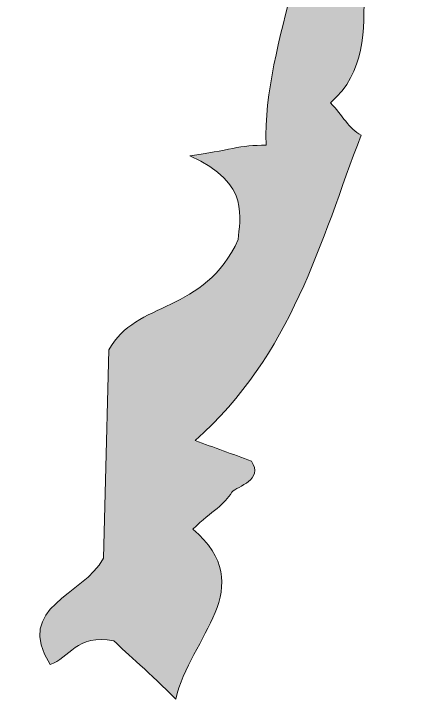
# Model space of a CAD drawing. Header units: millimetres. Extents: x 2 to 376, y -265 to -3.
# Drawn here: x 35.754 to 38.188, y -187.515 to -183.327 of the extents above; entities that cross this region are included whole.
import ezdxf

# ---------------------------------------------------------------- set-up
doc = ezdxf.new("R2010")
doc.units = ezdxf.units.MM
doc.header["$MEASUREMENT"] = 0
doc.layers.add('Layer 1', color=7, linetype='Continuous', lineweight=0)

# ---------------------------------------------------------------- blocks, each defined once
blk = doc.blocks.new('Block_9')
at = {"layer": 'Layer 1', "true_color": 0x00a14b, "transparency": 33554687}
h = blk.add_hatch(color=114, dxfattribs=at)
h.dxf.hatch_style = 2
edge = h.paths.add_edge_path()
edge.add_spline(control_points=[(37.1253, -184.706), (37.1284, -184.5902), (37.2116, -184.3607), (36.8297, -184.1963), (37.0623, -184.1637), (37.1404, -184.1271), (37.2948, -184.1312), (37.2733, -183.4742), (37.6763, -182.8283), (37.54, -182.1297), (37.4414, -181.4707), (37.4595, -180.7761), (37.2451, -180.1141), (37.3263, -179.9617), (37.5548, -180.0835), (37.5984, -179.8916), (37.4837, -179.85), (37.3689, -179.8084), (37.2541, -179.7668), (37.5679, -179.5819), (37.1109, -179.3383), (37.2712, -179.1108), (37.4256, -179.1148), (37.5799, -179.1188), (37.7343, -179.1229), (37.846, -179.2802), (37.6145, -179.2742), (37.6115, -179.39), (37.7132, -179.9332), (37.9316, -180.4409), (37.9551, -181.0207), (37.9491, -181.2522), (37.8303, -181.365), (37.7095, -181.5549), (37.9736, -181.7934), (37.7696, -182.2129), (38.188, -182.4555), (37.6367, -182.8658), (38.1222, -183.4963), (37.6877, -183.8711), (37.7629, -183.9503), (37.7994, -184.0285), (37.8756, -184.0691), (37.627, -184.719), (37.4545, -185.4096), (36.8616, -185.9347), (36.9764, -185.9763), (37.0911, -186.0179), (37.2059, -186.0595), (37.28, -186.1773), (37.1247, -186.2119), (37.0851, -186.2494), (37.0445, -186.3256), (36.9663, -186.3622), (36.8475, -186.4749), (37.2629, -186.8333), (36.8304, -187.1309), (36.7432, -187.5148), (36.5929, -187.3564), (36.4415, -187.2366), (36.3664, -187.1574), (36.1358, -187.1128), (36.0932, -187.2661), (35.9765, -187.3017), (35.754, -186.9484), (36.1805, -186.8823), (36.3023, -186.6538), (36.3133, -186.2293), (36.3244, -185.8048), (36.3355, -185.3804), (36.4979, -185.0757), (36.9203, -185.164), (37.1253, -184.706)], knot_values=[0, 0, 0, 0, 1, 1, 1, 2, 2, 2, 3, 3, 3, 4, 4, 4, 5, 5, 5, 6, 6, 6, 7, 7, 7, 8, 8, 8, 9, 9, 9, 10, 10, 10, 11, 11, 11, 12, 12, 12, 13, 13, 13, 14, 14, 14, 15, 15, 15, 16, 16, 16, 17, 17, 17, 18, 18, 18, 19, 19, 19, 20, 20, 20, 21, 21, 21, 22, 22, 22, 23, 23, 23, 24, 24, 24, 24], degree=3, periodic=0)
at = {"layer": 'Layer 1'}
blk.add_open_spline([(37.1253, -184.706), (37.1284, -184.5902), (37.2116, -184.3607), (36.8297, -184.1963), (37.0623, -184.1637), (37.1404, -184.1271), (37.2948, -184.1312), (37.2733, -183.4742), (37.6763, -182.8283), (37.54, -182.1297), (37.4414, -181.4707), (37.4595, -180.7761), (37.2451, -180.1141), (37.3263, -179.9617), (37.5548, -180.0835), (37.5984, -179.8916), (37.4837, -179.85), (37.3689, -179.8084), (37.2541, -179.7668), (37.5679, -179.5819), (37.1109, -179.3383), (37.2712, -179.1108), (37.4256, -179.1148), (37.5799, -179.1188), (37.7343, -179.1229), (37.846, -179.2802), (37.6145, -179.2742), (37.6115, -179.39), (37.7132, -179.9332), (37.9316, -180.4409), (37.9551, -181.0207), (37.9491, -181.2522), (37.8303, -181.365), (37.7095, -181.5549), (37.9736, -181.7934), (37.7696, -182.2129), (38.188, -182.4555), (37.6367, -182.8658), (38.1222, -183.4963), (37.6877, -183.8711), (37.7629, -183.9503), (37.7994, -184.0285), (37.8756, -184.0691), (37.627, -184.719), (37.4545, -185.4096), (36.8616, -185.9347), (36.9764, -185.9763), (37.0911, -186.0179), (37.2059, -186.0595), (37.28, -186.1773), (37.1247, -186.2119), (37.0851, -186.2494), (37.0445, -186.3256), (36.9663, -186.3622), (36.8475, -186.4749), (37.2629, -186.8333), (36.8304, -187.1309), (36.7432, -187.5148), (36.5929, -187.3564), (36.4415, -187.2366), (36.3664, -187.1574), (36.1358, -187.1128), (36.0932, -187.2661), (35.9765, -187.3017), (35.754, -186.9484), (36.1805, -186.8823), (36.3023, -186.6538), (36.3133, -186.2293), (36.3244, -185.8048), (36.3355, -185.3804), (36.4979, -185.0757), (36.9203, -185.164), (37.1253, -184.706)], degree=3, knots=[0, 0, 0, 0, 1, 1, 1, 2, 2, 2, 3, 3, 3, 4, 4, 4, 5, 5, 5, 6, 6, 6, 7, 7, 7, 8, 8, 8, 9, 9, 9, 10, 10, 10, 11, 11, 11, 12, 12, 12, 13, 13, 13, 14, 14, 14, 15, 15, 15, 16, 16, 16, 17, 17, 17, 18, 18, 18, 19, 19, 19, 20, 20, 20, 21, 21, 21, 22, 22, 22, 23, 23, 23, 24, 24, 24, 24], dxfattribs=at)
blk = doc.blocks.new('Block_8')
at = {"layer": 'Layer 1'}
blk.add_blockref('Block_9', (0, 0), dxfattribs=at)
blk = doc.blocks.new('Block_7')
at = {"layer": 'Layer 1'}
blk.add_blockref('Block_8', (0, 0), dxfattribs=at)
blk = doc.blocks.new('Block_6')
at = {"layer": 'Layer 1'}
blk.add_blockref('Block_7', (0, 0), dxfattribs=at)
blk = doc.blocks.new('Block_5')
at = {"layer": 'Layer 1'}
blk.add_blockref('Block_6', (0, 0), dxfattribs=at)

msp = doc.modelspace()

# ---------------------------------------------------------------- block references
at = {"layer": 'Layer 1'}
msp.add_blockref('Block_5', (0, 0), dxfattribs=at)

doc.saveas('drawing.dxf')
